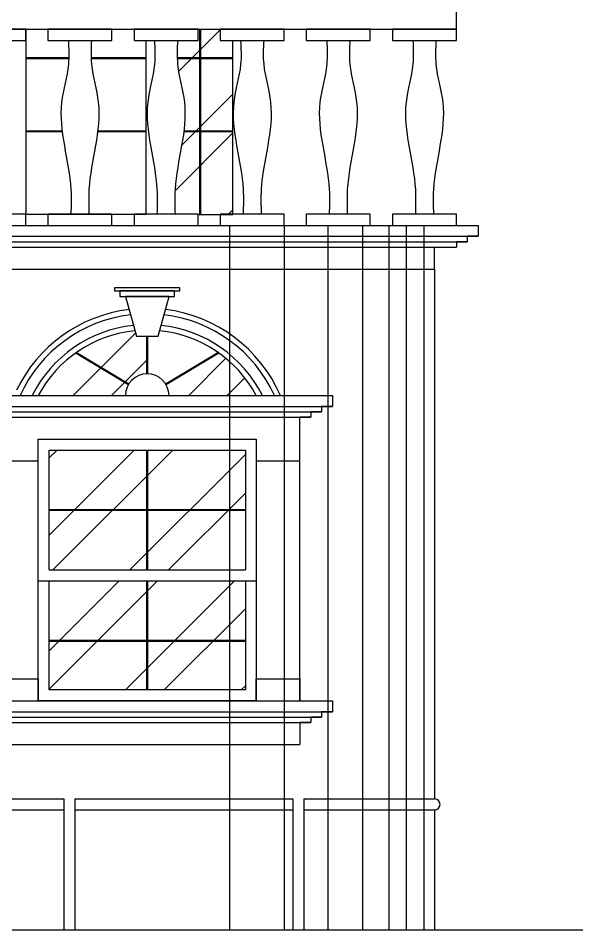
# Model space of a CAD drawing. Header units: inches. Extents: x -370 to 18, y -197 to 199.
# Drawn here: x -61.25 to -56.12, y 15.62 to 23.98 of the extents above; entities that cross this region are included whole.
import ezdxf

# ---------------------------------------------------------------- set-up
doc = ezdxf.new("R2010")
doc.units = ezdxf.units.IN
doc.header["$MEASUREMENT"] = 0
doc.layers.add('MUEBLES', color=7, linetype='Continuous')
pattern_1 = [(45, (-158.7179, 135.7327), (-0.53033, 0.53033), []), (45, (-158.3644, 135.7327), (-0.53033, 0.53033), [])]

msp = doc.modelspace()

# ---------------------------------------------------------------- hatches: boundary and pattern name
at = {"transparency": 33554610}
h = msp.add_hatch(dxfattribs=at)
h.set_pattern_fill('ANSI32', color=8, scale=2)
h.set_pattern_definition([(45, (-171.6818, 135.7327), (-0.53033, 0.53033), []), (45, (-171.3282, 135.7327), (-0.53033, 0.53033), [])])
h.paths.add_polyline_path([(-59.8754, 24.07606), (-59.2754, 24.07606), (-59.2754, 26.29606), (-59.8754, 26.29606)])
h.paths.add_polyline_path([(-59.2754, 22.17606), (-59.2754, 23.87606), (-59.59583, 23.87606), (-59.59583, 23.77168), (-59.78332, 23.77168), (-59.78524, 23.7294), (-59.78671, 23.68715), (-59.78728, 23.64497), (-59.78651, 23.60288), (-59.78395, 23.56093), (-59.77924, 23.51914), (-59.77266, 23.47749), (-59.76475, 23.43596), (-59.75602, 23.39451), (-59.74701, 23.35313), (-59.73826, 23.31178), (-59.73029, 23.27042), (-59.72364, 23.22904), (-59.71882, 23.18761), (-59.71604, 23.1461), (-59.71512, 23.10453), (-59.71588, 23.06289), (-59.71815, 23.02119), (-59.72172, 22.97944), (-59.72643, 22.93763), (-59.73209, 22.89578), (-59.7385, 22.85388), (-59.7455, 22.81194), (-59.75289, 22.76997), (-59.76049, 22.72796), (-59.76812, 22.68592), (-59.7756, 22.64386), (-59.78273, 22.60177), (-59.78934, 22.55967), (-59.79524, 22.51755), (-59.80024, 22.47542), (-59.80417, 22.43328), (-59.80684, 22.39114), (-59.80824, 22.349), (-59.80861, 22.30686), (-59.8082, 22.26472), (-59.80727, 22.22258), (-59.80596, 22.17606)])
h = msp.add_hatch(dxfattribs=at)
h.set_pattern_fill('ANSI32', color=8, scale=2)
h.set_pattern_definition(pattern_1)
h.paths.add_polyline_path([(-60.06156, 21.06065), (-60.16156, 21.06065), (-60.17518, 21.11035, 0.1293594), (-60.71545, 20.9084), (-60.06156, 20.51606)])
h = msp.add_hatch(dxfattribs=at)
h.set_pattern_fill('ANSI32', color=8, scale=2)
h.set_pattern_definition(pattern_1)
h.paths.add_polyline_path([(-60.71545, 20.9084, 0.1169867), (-61.06156, 20.51606), (-60.06156, 20.51606)])
h = msp.add_hatch(dxfattribs=at)
h.set_pattern_fill('ANSI32', color=8, scale=2)
h.set_pattern_definition(pattern_1)
h.paths.add_polyline_path([(-59.40766, 20.9084), (-60.06156, 20.51606), (-59.06156, 20.51606, 0.1169867)])
h = msp.add_hatch(dxfattribs=at)
h.set_pattern_fill('ANSI32', color=8, scale=2)
h.set_pattern_definition(pattern_1)
h.paths.add_polyline_path([(-59.16156, 18.81606), (-60.96156, 18.81606), (-60.96156, 17.81606), (-59.16156, 17.81606)])
h.paths.add_polyline_path([(-60.96156, 18.91606), (-59.16156, 18.91606), (-59.16156, 20.01606), (-60.96156, 20.01606)])

# ---------------------------------------------------------------- linework, layer by layer
at = {"color": 1}
for p, q in [((-61.1754, 23.87606), (-61.1754, 22.17606)), ((-62.8254, 16.81606), (-60.8254, 16.81606)), ((-60.8254, 16.81606), (-60.8254, 15.61606)), ((-60.7254, 16.81606), (-58.7254, 16.81606)), ((-60.7254, 16.81606), (-60.7254, 15.61606)), ((-58.7254, 16.81606), (-58.7254, 15.61606)), ((-58.6254, 16.81606), (-57.4254, 16.81606)), ((-58.6254, 16.81606), (-58.6254, 15.61606)), ((-62.8254, 16.71606), (-60.8254, 16.71606)), ((-60.7254, 16.71606), (-58.7254, 16.71606)), ((-58.6254, 16.71606), (-57.4254, 16.71606))]:
    msp.add_line(p, q, dxfattribs=at)
at = {"color": 5}
for p, q in [((-64.7254, 22.07606), (-57.0254, 22.07606)), ((-57.0254, 22.07606), (-57.0254, 21.97606)), ((-57.0254, 22.07606), (-57.0254, 21.97606)), ((-64.5254, 21.97606), (-57.0254, 21.97606)), ((-64.4254, 21.92606), (-57.1254, 21.92606)), ((-57.1254, 21.92606), (-57.2254, 21.92606)), ((-57.2254, 21.92606), (-57.2254, 21.87606)), ((-57.0254, 21.97606), (-57.1254, 21.97606)), ((-57.1254, 21.97606), (-57.1254, 21.92606)), ((-64.3254, 21.87606), (-57.2254, 21.87606)), ((-57.4254, 21.67606), (-57.4254, 21.87606)), ((-64.7254, 21.67606), (-57.4254, 21.67606))]:
    msp.add_line(p, q, dxfattribs=at)
at = {"color": 8, "transparency": 33554610}
for p, q in [((-59.3054, 22.07606), (-59.3054, 15.61606)), ((-58.8054, 22.07606), (-58.8054, 15.61606)), ((-58.4054, 22.07606), (-58.4054, 15.61606)), ((-58.0854, 22.07606), (-58.0854, 15.61606)), ((-57.8454, 22.07606), (-57.8454, 15.61606)), ((-57.6854, 22.07606), (-57.6854, 15.61606)), ((-57.5254, 22.07606), (-57.5254, 15.61606))]:
    msp.add_line(p, q, dxfattribs=at)
at = {"color": 4}
for p, q in [((-57.4254, 21.67606), (-57.4254, 16.81606)), ((-57.4254, 16.71606), (-57.4254, 15.61606))]:
    msp.add_line(p, q, dxfattribs=at)
at = {"color": 3}
for p, q in [((-64.16156, 20.51606), (-58.36156, 20.51606)), ((-63.86156, 20.51606), (-58.66156, 20.51606)), ((-61.06156, 20.51606), (-59.06156, 20.51606)), ((-58.36156, 20.51606), (-58.36156, 20.41606)), ((-58.36156, 20.51606), (-58.36156, 20.41606)), ((-64.16156, 20.41606), (-58.36156, 20.41606)), ((-58.36156, 20.41606), (-58.46156, 20.41606)), ((-58.46156, 20.41606), (-58.46156, 20.36606)), ((-63.96156, 20.36606), (-58.46156, 20.36606)), ((-63.86156, 20.31606), (-58.56156, 20.31606)), ((-58.56156, 20.31606), (-58.66156, 20.31606)), ((-58.46156, 20.36606), (-58.56156, 20.36606)), ((-58.56156, 20.36606), (-58.56156, 20.31606)), ((-64.16156, 17.71606), (-58.36156, 17.71606)), ((-58.36156, 17.71606), (-58.36156, 17.61606)), ((-58.36156, 17.71606), (-58.36156, 17.61606)), ((-64.16156, 17.61606), (-58.36156, 17.61606)), ((-63.96156, 17.56606), (-58.46156, 17.56606)), ((-58.46156, 17.56606), (-58.56156, 17.56606)), ((-58.56156, 17.56606), (-58.56156, 17.51606)), ((-58.36156, 17.61606), (-58.46156, 17.61606)), ((-58.46156, 17.61606), (-58.46156, 17.56606)), ((-63.86156, 17.51606), (-58.56156, 17.51606)), ((-58.56156, 17.51606), (-58.66156, 17.51606)), ((-58.66156, 17.51606), (-58.66156, 17.31606)), ((-63.86156, 17.31606), (-58.66156, 17.31606))]:
    msp.add_line(p, q, dxfattribs=at)
at = {"color": 2}
for p, q in [((-58.66156, 17.71606), (-58.66156, 20.31606)), ((-61.46156, 19.91606), (-61.06156, 19.91606)), ((-59.06156, 19.91606), (-58.66156, 19.91606)), ((-60.96156, 18.91606), (-59.16156, 18.91606)), ((-61.06156, 18.81606), (-59.06156, 18.81606))]:
    msp.add_line(p, q, dxfattribs=at)
at = {"color": 6}
msp.add_line((-77.93114, 15.61606), (-49.86359, 15.61606), dxfattribs=at)
at = {"color": 3}
for radius, start, end in [(1.33333, 97.201768, 154.158067), (1.28333, 96.882651, 155.443875), (1.28333, 24.556125, 83.117349), (1.33333, 23.578178, 82.798232), (1.18333, 96.162531, 153.211125), (1.18333, 26.788875, 83.837469), (1.13333, 95.754174, 151.927513), (1.13333, 28.072487, 84.245826)]:
    msp.add_arc((-60.06156, 19.98273), radius, start, end, dxfattribs=at)
at = {"color": 6}
msp.add_arc((-60.06156, 20.51606), 0.2, 0, 180, dxfattribs=at)
at = {"color": 1}
msp.add_arc((-57.4254, 16.76606), 0.05, 270, 90, dxfattribs=at)
at = {"color": 4}
for points in [[(-60.785, 23.77168), (-60.785, 23.55397), (-60.84754, 23.20658), (-60.76223, 22.40552), (-60.76223, 22.18044)], [(-60.57346, 23.77168), (-60.57346, 23.55397), (-60.51092, 23.20658), (-60.59623, 22.40552), (-60.59623, 22.18044)], [(-59.99486, 23.77168), (-59.99486, 23.55397), (-60.0574, 23.20658), (-59.97209, 22.40552), (-59.97209, 22.18044)], [(-59.78332, 23.77168), (-59.78332, 23.55397), (-59.72077, 23.20658), (-59.80608, 22.40552), (-59.80608, 22.18044)], [(-59.20471, 23.77168), (-59.20471, 23.55397), (-59.26726, 23.20658), (-59.18194, 22.40552), (-59.18194, 22.18044)], [(-58.99317, 23.77168), (-58.99317, 23.55397), (-58.93063, 23.20658), (-59.01594, 22.40552), (-59.01594, 22.18044)], [(-58.41457, 23.77168), (-58.41457, 23.55397), (-58.47711, 23.20658), (-58.3918, 22.40552), (-58.3918, 22.18044)], [(-58.20303, 23.77168), (-58.20303, 23.55397), (-58.14048, 23.20658), (-58.2258, 22.40552), (-58.2258, 22.18044)], [(-57.62442, 23.77168), (-57.62442, 23.55397), (-57.68697, 23.20658), (-57.60166, 22.40552), (-57.60166, 22.18044)], [(-57.41289, 23.77168), (-57.41289, 23.55397), (-57.35034, 23.20658), (-57.43565, 22.40552), (-57.43565, 22.18044)]]:
    msp.add_spline(points, degree=3, dxfattribs=at)
at = {"layer": 'MUEBLES', "color": 5}
msp.add_lwpolyline([(-57.2254, 24.07606), (-64.9254, 24.07606), (-64.9254, 23.87606), (-57.2254, 23.87606)], close=True, dxfattribs=at)
at = {"layer": 'MUEBLES', "color": 4}
for points in [[(-61.17612, 23.87606), (-61.76263, 23.87606), (-61.76263, 23.77168), (-61.17612, 23.77168)], [(-60.38598, 23.87606), (-60.97248, 23.87606), (-60.97248, 23.77168), (-60.38598, 23.77168)], [(-59.59583, 23.87606), (-60.18234, 23.87606), (-60.18234, 23.77168), (-59.59583, 23.77168)], [(-58.80569, 23.87606), (-59.39219, 23.87606), (-59.39219, 23.77168), (-58.80569, 23.77168)], [(-58.01555, 23.87606), (-58.60205, 23.87606), (-58.60205, 23.77168), (-58.01555, 23.77168)], [(-57.2254, 23.87606), (-57.81191, 23.87606), (-57.81191, 23.77168), (-57.2254, 23.77168)], [(-61.17612, 22.18044), (-61.76263, 22.18044), (-61.76263, 22.07606), (-61.17612, 22.07606)], [(-60.38598, 22.18044), (-60.97248, 22.18044), (-60.97248, 22.07606), (-60.38598, 22.07606)], [(-59.59583, 22.18044), (-60.18234, 22.18044), (-60.18234, 22.07606), (-59.59583, 22.07606)], [(-58.80569, 22.18044), (-59.39219, 22.18044), (-59.39219, 22.07606), (-58.80569, 22.07606)], [(-58.01555, 22.18044), (-58.60205, 22.18044), (-58.60205, 22.07606), (-58.01555, 22.07606)], [(-57.2254, 22.18044), (-57.81191, 22.18044), (-57.81191, 22.07606), (-57.2254, 22.07606)], [(-59.76156, 21.50193), (-60.36156, 21.50193), (-60.36156, 21.47693), (-59.76156, 21.47693)], [(-59.81156, 21.47693), (-60.31156, 21.47693), (-60.31156, 21.42533), (-59.81156, 21.42533)]]:
    msp.add_lwpolyline(points, close=True, dxfattribs=at)
at = {"layer": 'MUEBLES', "const_width": 0.02}
for points in [[(-59.5754, 23.87606), (-59.5754, 22.17606)], [(-61.1754, 23.60968), (-60.78157, 23.60968)], [(-60.57689, 23.60968), (-60.0754, 23.60968)], [(-59.2754, 23.60968), (-59.78674, 23.60968)], [(-61.1754, 22.93808), (-60.84194, 22.93808)], [(-60.51652, 22.93808), (-60.0754, 22.93808)], [(-59.2754, 22.93808), (-59.72638, 22.93808)], [(-60.06156, 21.06065), (-60.06156, 20.71606)], [(-60.23305, 20.61896), (-60.71545, 20.9084)], [(-59.89006, 20.61896), (-59.40766, 20.9084)], [(-60.06156, 20.01606), (-60.06156, 18.91606)], [(-60.96156, 19.46606), (-59.16156, 19.46606)], [(-60.06156, 18.81606), (-60.06156, 17.81606)], [(-60.96156, 18.26606), (-59.16156, 18.26606)]]:
    msp.add_lwpolyline(points, dxfattribs=at)
at = {"layer": 'MUEBLES', "color": 1}
for points in [[(-60.0754, 23.77168), (-60.0754, 22.17606), (-61.1754, 22.17606)], [(-59.59583, 22.17606), (-59.2754, 22.17606), (-59.2754, 23.77168)]]:
    msp.add_lwpolyline(points, dxfattribs=at)
at = {"layer": 'MUEBLES', "color": 4}
msp.add_lwpolyline([(-59.86156, 21.42533), (-60.26156, 21.42533), (-60.16156, 21.06065), (-59.96156, 21.06065), (-59.86156, 21.42533)], dxfattribs=at)
at = {"layer": 'MUEBLES', "color": 3}
for points in [[(-63.86156, 20.31606), (-63.86156, 19.91606), (-63.46156, 19.91606), (-63.46156, 20.11606), (-61.46156, 20.11606), (-61.46156, 19.91606), (-61.06156, 19.91606), (-61.06156, 20.11606), (-59.06156, 20.11606), (-59.06156, 19.91606), (-58.66156, 19.91606), (-58.66156, 20.31606)], [(-61.46156, 17.71606), (-61.46156, 17.91606), (-61.06156, 17.91606), (-61.06156, 17.71606)], [(-59.06156, 17.71606), (-59.06156, 17.91606), (-58.66156, 17.91606), (-58.66156, 17.71606)]]:
    msp.add_lwpolyline(points, dxfattribs=at)
at = {"layer": 'MUEBLES', "color": 2}
msp.add_lwpolyline([(-61.06156, 20.11606), (-59.06156, 20.11606), (-59.06156, 17.71606), (-61.06156, 17.71606)], close=True, dxfattribs=at)
for points in [[(-60.96156, 18.91606), (-60.96156, 20.01606), (-59.16156, 20.01606), (-59.16156, 18.91606)], [(-59.16156, 18.81606), (-59.16156, 17.81606), (-60.96156, 17.81606), (-60.96156, 18.81606)]]:
    msp.add_lwpolyline(points, dxfattribs=at)

doc.saveas('drawing.dxf')
